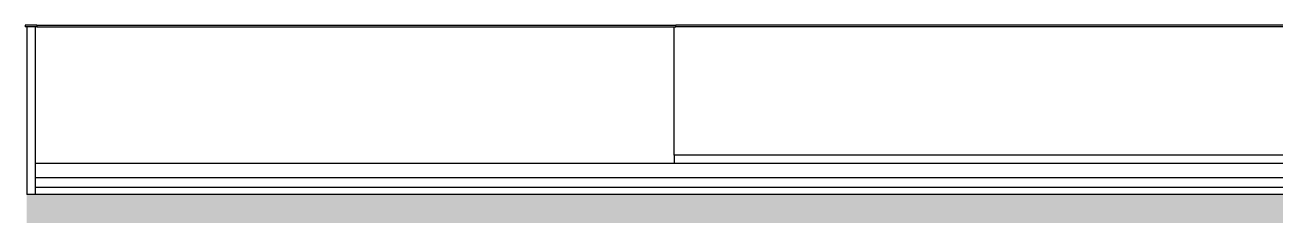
# Model space of a CAD drawing. Header units: feet. Extents: x 1734 to 1931, y 883 to 1088.
# Drawn here: x 1811.6 to 1834.11, y 990.29 to 993.85 of the extents above; entities that cross this region are included whole.
import ezdxf

# ---------------------------------------------------------------- set-up
doc = ezdxf.new("R2010")
doc.units = ezdxf.units.FT
doc.header["$LTSCALE"] = 0.3
doc.header["$MEASUREMENT"] = 0
for name, color, linetype in [('1', 1, 'CONTINUOUS'), ('2', 44, 'CONTINUOUS'), ('5', 5, 'CONTINUOUS')]:
    doc.layers.add(name, color=color, linetype=linetype)

msp = doc.modelspace()

# ---------------------------------------------------------------- hatches: boundary and pattern name
at = {"layer": '1'}
h = msp.add_hatch(dxfattribs=at)
h.set_pattern_fill('EARTH,_I', color=256, angle=315, style=2)
h.set_pattern_definition([(315, (1811.6333, 990.29315), (0.3535534, -8e-17), [0.25, -0.25]), (315, (1811.6996, 990.35944), (0.3535534, -8e-17), [0.25, -0.25]), (315, (1811.7659, 990.42573), (0.3535534, -8e-17), [0.25, -0.25]), (45, (1811.81008, 990.42573), (1e-16, 0.3535534), [0.25, -0.25]), (45, (1811.87638, 990.35944), (1e-16, 0.3535534), [0.25, -0.25]), (45, (1811.94267, 990.29315), (1e-16, 0.3535534), [0.25, -0.25])])
h.paths.add_polyline_path([(1863.433, 991.323), (1845.583, 991.323), (1845.583, 990.793), (1837.383, 990.793), (1811.633, 990.807), (1811.633, 990.293), (1846.083, 990.293), (1846.083, 990.823), (1863.433, 990.823)])

# ---------------------------------------------------------------- linework, layer by layer
for p, q in [((1840.283, 993.853), (1823.313, 993.853)), ((1840.283, 993.823), (1823.313, 993.823))]:
    msp.add_line(p, q, dxfattribs=at)
at = {"layer": '1', "color": 8, "linetype": 'Continuous'}
for p, q in [((1837.383, 991.363), (1811.783, 991.363)), ((1837.383, 991.103), (1811.783, 991.103)), ((1837.383, 990.933), (1811.783, 990.933))]:
    msp.add_line(p, q, dxfattribs=at)
at = {"layer": '2'}
for p, q in [((1811.813, 993.853), (1823.313, 993.853)), ((1823.313, 993.823), (1823.313, 993.853)), ((1811.813, 993.823), (1823.313, 993.823)), ((1823.283, 991.513), (1823.283, 993.823)), ((1837.383, 991.513), (1823.283, 991.513)), ((1823.283, 991.513), (1823.283, 991.363))]:
    msp.add_line(p, q, dxfattribs=at)
at = {"layer": '5', "linetype": 'Continuous'}
for p, q in [((1811.813, 993.853), (1811.603, 993.853)), ((1811.603, 993.853), (1811.603, 993.823)), ((1811.813, 993.853), (1811.813, 993.823)), ((1811.813, 993.823), (1811.603, 993.823)), ((1811.633, 993.823), (1811.633, 990.807)), ((1811.783, 993.823), (1811.783, 990.807)), ((1837.383, 990.807), (1811.633, 990.807))]:
    msp.add_line(p, q, dxfattribs=at)

doc.saveas('drawing.dxf')
